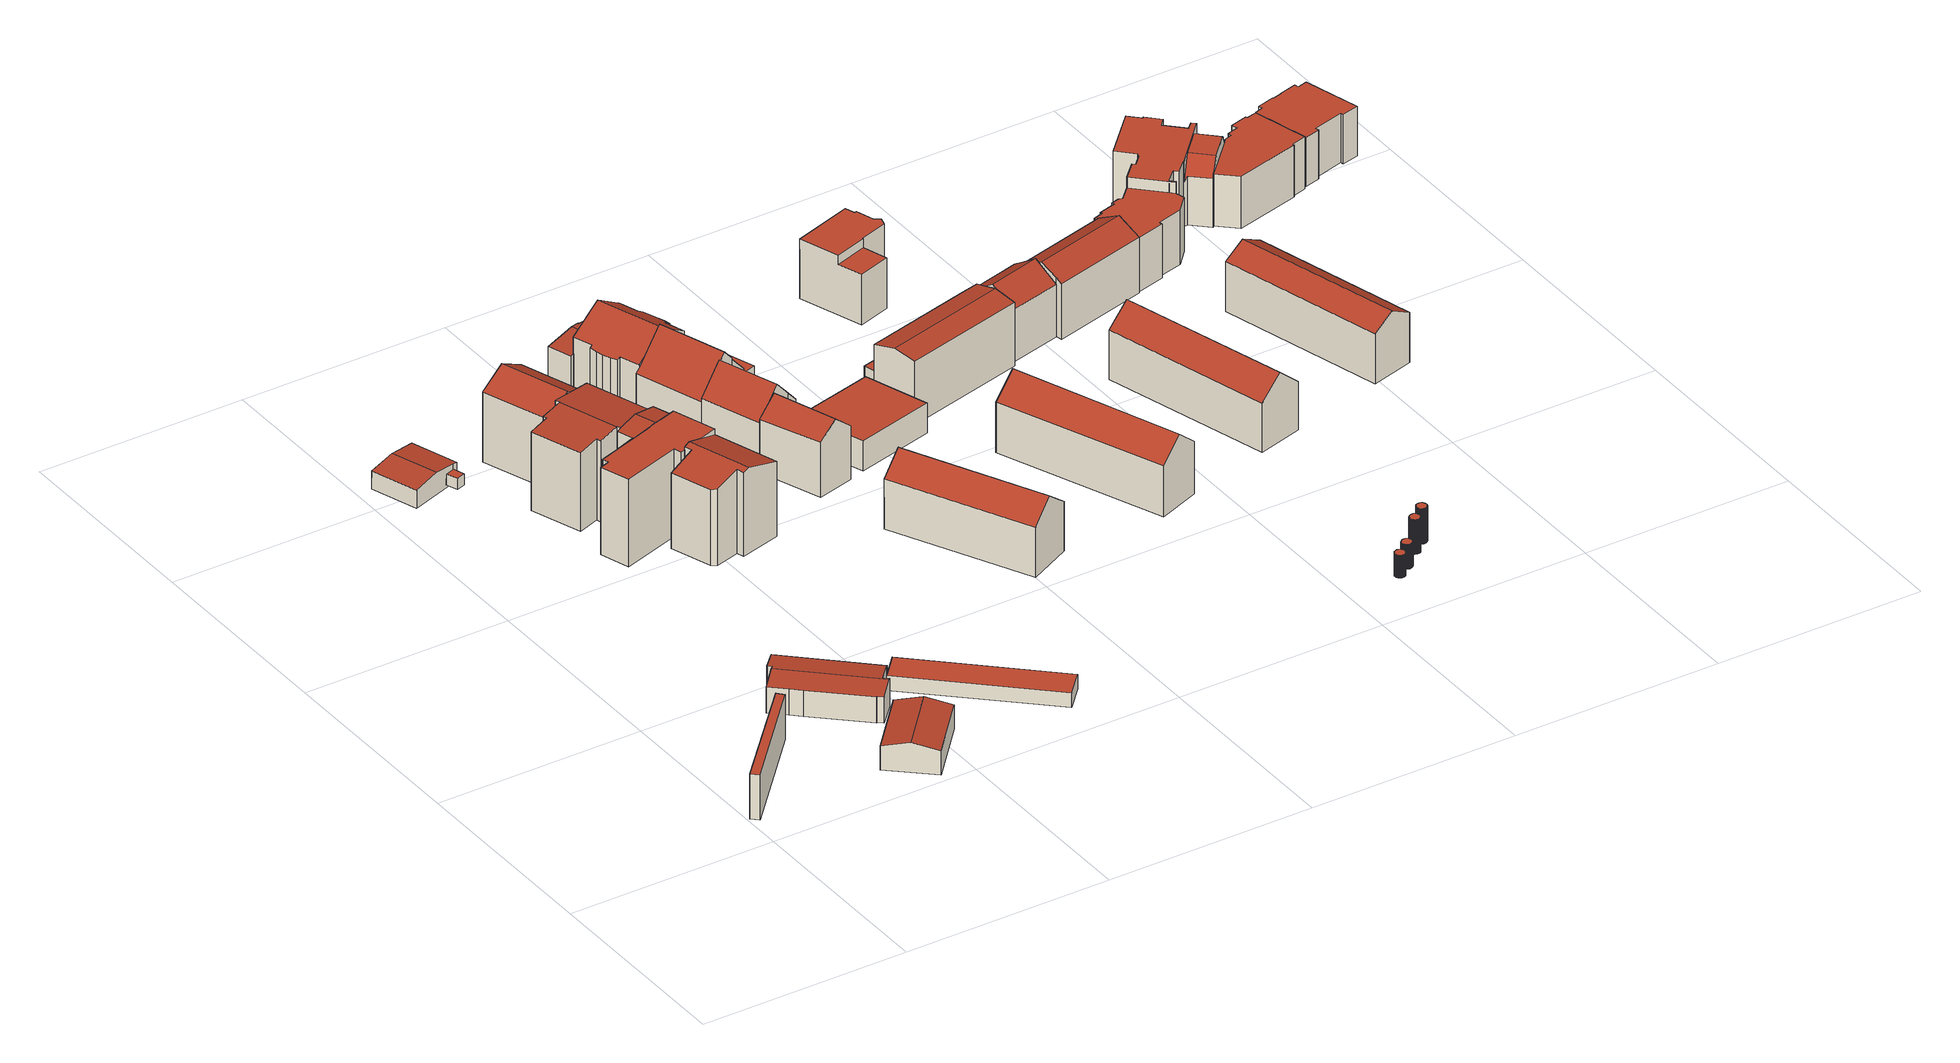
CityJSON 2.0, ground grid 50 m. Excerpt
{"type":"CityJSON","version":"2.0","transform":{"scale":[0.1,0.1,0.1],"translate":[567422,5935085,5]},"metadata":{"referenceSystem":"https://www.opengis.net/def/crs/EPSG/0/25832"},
"CityObjects":{
"building1":{"type":"Building","attributes":{"Gemeindeschluessel":"02000000","Geometrietyp2DReferenz":"3000","function":"51009_1610","roofType":"1000","measuredHeight":11.08},"geometry":[{"type":"MultiSurface","lod":"2","boundaries":[[[0,1,2,3]],[[3,2,4,5]],[[1,0,6,7]],[[7,6,5,4]],[[5,6,0,3]],[[7,4,2,1]]],"semantics":{"surfaces":[{"type":"WallSurface"},{"type":"GroundSurface"},{"type":"RoofSurface"}],"values":[0,0,0,0,1,2]}}]},
"building2":{"type":"Building","attributes":{"Gemeindeschluessel":"02000000","Geometrietyp2DReferenz":"3000","function":"31001_3050","roofType":"3100","measuredHeight":7.4,"storeysAboveGround":2},"geometry":[{"type":"MultiSurface","lod":"2","boundaries":[[[8,9,10,11]],[[12,13,9,8]],[[14,11,10,15]],[[16,13,12,17]],[[17,12,8,11,14]],[[15,10,9,13,16]],[[15,16,17,14]]],"semantics":{"surfaces":[{"type":"RoofSurface"},{"type":"WallSurface"},{"type":"GroundSurface"}],"values":[0,0,1,1,1,1,2]}}]},
"building3":{"type":"Building","attributes":{"Gemeindeschluessel":"02000000","Geometrietyp2DReferenz":"3000","function":"31001_3050","roofType":"3100","measuredHeight":6.96,"storeysAboveGround":2},"geometry":[{"type":"MultiSurface","lod":"2","boundaries":[[[18,19,20,21,22,23,24,25]],[[26,24,23,27,28,29,30,31,32]],[[33,22,21,34]],[[34,21,20,35]],[[35,20,19,36]],[[36,19,18,37]],[[37,18,25,38]],[[39,32,31,40]],[[40,31,30,41]],[[41,30,29,42]],[[42,29,28,43]],[[43,28,27,44]],[[45,26,32,39]],[[44,27,23,22,33]],[[38,25,24,26,45]],[[38,45,39,40,41,42,43,44,33,34,35,36,37]]],"semantics":{"surfaces":[{"type":"RoofSurface"},{"type":"WallSurface"},{"type":"GroundSurface"}],"values":[0,0,1,1,1,1,1,1,1,1,1,1,1,1,1,2]}}]},
"building4":{"type":"Building","attributes":{"Gemeindeschluessel":"02000000","Geometrietyp2DReferenz":"3000","function":"31001_2100","roofType":"3100","measuredHeight":5.28,"storeysAboveGround":2},"geometry":[{"type":"MultiSurface","lod":"2","boundaries":[[[46,47,48,49]],[[50,51,52,48,47]],[[53,46,49,54]],[[55,52,51,56]],[[56,51,50,57]],[[57,50,47,46,53]],[[54,49,48,52,55]],[[54,55,56,57,53]]],"semantics":{"surfaces":[{"type":"RoofSurface"},{"type":"WallSurface"},{"type":"GroundSurface"}],"values":[0,0,1,1,1,1,1,2]}}]},
"building5":{"type":"Building","attributes":{"Gemeindeschluessel":"02000000","Geometrietyp2DReferenz":"3000","function":"31001_1310","roofType":"1000","measuredHeight":2.69,"storeysAboveGround":1},"geometry":[{"type":"MultiSurface","lod":"2","boundaries":[[[58,59,60,61]],[[62,63,64,65]],[[65,64,59,58]],[[64,63,60,59]],[[63,62,61,60]],[[62,65,58,61]]],"semantics":{"surfaces":[{"type":"GroundSurface"},{"type":"RoofSurface"},{"type":"WallSurface"}],"values":[0,1,2,2,2,2]}}]},
"building6":{"type":"Building","attributes":{"Gemeindeschluessel":"02000000","Geometrietyp2DReferenz":"3000","function":"31001_2460","roofType":"1000","measuredHeight":3.55,"storeysAboveGround":1},"geometry":[{"type":"MultiSurface","lod":"2","boundaries":[[[66,67,68,69,70]],[[71,72,73,74,75]],[[72,69,68,73]],[[73,68,67,74]],[[74,67,66,75]],[[71,70,69,72]],[[71,75,66,70]]],"semantics":{"surfaces":[{"type":"RoofSurface"},{"type":"GroundSurface"},{"type":"WallSurface"}],"values":[0,1,2,2,2,2,2]}}]},
"building7":{"type":"Building","attributes":{"Gemeindeschluessel":"02000000","Geometrietyp2DReferenz":"3000","function":"31001_1010","roofType":"1000","measuredHeight":21.61,"storeysAboveGround":5},"geometry":[{"type":"MultiSurface","lod":"2","boundaries":[[[76,77,78,79]],[[80,81,82,83]],[[79,84,85,76]],[[86,87,81,80]],[[88,89,84,79,90]],[[76,85,91]],[[92,93,94]],[[95,96,97,98]],[[98,97,99,100]],[[100,99,101,102]],[[90,79,78,103]],[[86,80,83,88,90,103,104,105,106,107,95,98,100,102]],[[101,99,97,96,93,92,91,85,84,89,82,81,87]],[[77,76,91,108,109,110,111]],[[77,111,105,104]],[[94,93,96,95,107,112]],[[91,92,108]],[[104,103,78,77]],[[107,106,110,109,112]],[[111,110,106,105]],[[101,87,86,102]],[[82,89,88,83]],[[94,112,109,108,92]]],"semantics":{"surfaces":[{"type":"RoofSurface"},{"type":"WallSurface"},{"type":"GroundSurface"}],"values":[0,1,1,1,1,1,1,1,1,1,1,2,0,0,1,1,1,1,1,1,1,1,0]}}]},
"building8":{"type":"Building","attributes":{"Gemeindeschluessel":"02000000","Geometrietyp2DReferenz":"3000","function":"31001_1010","roofType":"1000","measuredHeight":20.59,"storeysAboveGround":5},"geometry":[{"type":"MultiSurface","lod":"2","boundaries":[[[113,114,115,116,117,118,119,120]],[[121,117,116,122,123,124,125,126]],[[127,120,119,128]],[[128,119,118,129]],[[130,115,114,131]],[[131,114,113,132]],[[132,113,120,127]],[[133,126,125,134]],[[134,125,124,135]],[[135,124,123,136]],[[136,123,122,137]],[[138,121,126,133]],[[137,122,116,115,130]],[[129,118,117,121,138]],[[129,138,133,134,135,136,137,130,131,132,127,128]]],"semantics":{"surfaces":[{"type":"RoofSurface"},{"type":"WallSurface"},{"type":"GroundSurface"}],"values":[0,0,1,1,1,1,1,1,1,1,1,1,1,1,2]}}]},
"building9":{"type":"Building","attributes":{"Gemeindeschluessel":"02000000","Geometrietyp2DReferenz":"3000","function":"31001_1010","roofType":"3100","measuredHeight":20.77,"storeysAboveGround":4},"geometry":[{"type":"MultiSurface","lod":"2","boundaries":[[[139,140,141,142]],[[139,143,144,140]],[[145,142,141,146]],[[147,144,143,148]],[[148,143,139,142,145]],[[146,141,140,144,147]],[[146,147,148,145]]],"semantics":{"surfaces":[{"type":"RoofSurface"},{"type":"WallSurface"},{"type":"GroundSurface"}],"values":[0,0,1,1,1,1,2]}}]},
"building10":{"type":"Building","attributes":{"Gemeindeschluessel":"02000000","Geometrietyp2DReferenz":"3000","function":"31001_1010","roofType":"3100","measuredHeight":21.03,"storeysAboveGround":5},"geometry":[{"type":"MultiSurface","lod":"2","boundaries":[[[149,150,151,152]],[[152,151,153,154]],[[155,156,157,158]],[[158,157,159,160]],[[160,159,161,162]],[[162,161,150,149]],[[155,158,160,162,149,152,154,163,164]],[[156,155,164,165,166]],[[165,164,163,167]],[[163,154,153,168,167]],[[166,165,167,168]],[[166,168,153,151,150,161,159,157,156]]],"semantics":{"surfaces":[{"type":"WallSurface"},{"type":"GroundSurface"},{"type":"RoofSurface"}],"values":[0,0,0,0,0,0,1,0,0,0,2,2]}}]},
"building11":{"type":"Building","attributes":{"Gemeindeschluessel":"02000000","Geometrietyp2DReferenz":"3000","function":"31001_1010","roofType":"3100","measuredHeight":17.11,"storeysAboveGround":2},"geometry":[{"type":"MultiSurface","lod":"2","boundaries":[[[169,170,171,172]],[[173,174,175,176]],[[176,175,177,171,170]],[[174,173,169,172,178]],[[178,172,171,177]],[[173,176,170,169]],[[178,177,175,174]]],"semantics":{"surfaces":[{"type":"GroundSurface"},{"type":"RoofSurface"},{"type":"WallSurface"}],"values":[0,1,2,2,2,2,1]}}]},
"building12":{"type":"Building","attributes":{"Gemeindeschluessel":"02000000","Geometrietyp2DReferenz":"3000","function":"31001_1010","roofType":"3100","measuredHeight":19.36,"storeysAboveGround":4},"geometry":[{"type":"MultiSurface","lod":"2","boundaries":[[[179,180,181,182]],[[183,179,182,184]],[[185,186,187,188]],[[189,183,184,185,188,190]],[[191,189,190,192]],[[192,190,188,187]],[[183,189,191,180,179]],[[185,184,182,181,186]],[[192,187,186,181,180,191]]],"semantics":{"surfaces":[{"type":"RoofSurface"},{"type":"WallSurface"},{"type":"GroundSurface"}],"values":[0,1,1,2,1,1,1,1,0]}}]},
"building13":{"type":"Building","attributes":{"Gemeindeschluessel":"02000000","Geometrietyp2DReferenz":"3000","function":"31001_1010","roofType":"3100","measuredHeight":12.02,"storeysAboveGround":3},"geometry":[{"type":"MultiSurface","lod":"2","boundaries":[[[193,194,195,196,197,198]],[[199,200,201,202]],[[203,196,195,204]],[[204,195,194,205]],[[205,194,193,206]],[[199,202,207,203,204,205,206]],[[199,206,193,198,200]],[[208,207,202,201]],[[203,207,208,197,196]],[[208,201,200,198,197]]],"semantics":{"surfaces":[{"type":"RoofSurface"},{"type":"WallSurface"},{"type":"GroundSurface"}],"values":[0,1,1,1,1,2,1,1,1,0]}}]},
"building14":{"type":"Building","attributes":{"Gemeindeschluessel":"02000000","Geometrietyp2DReferenz":"3000","function":"31001_1010","roofType":"3100","measuredHeight":20.81,"storeysAboveGround":4},"geometry":[{"type":"MultiSurface","lod":"2","boundaries":[[[209,210,211,212,213]],[[210,214,215,216,217,218,219,220,221,211]],[[222,213,212,223]],[[224,209,213,222]],[[225,221,220,226]],[[226,220,219,227]],[[227,219,218,228]],[[228,218,217,229]],[[229,217,216,230]],[[230,216,215,231]],[[231,215,214,232]],[[232,214,210,209,224]],[[223,212,211,221,225]],[[223,225,226,227,228,229,230,231,232,224,222]]],"semantics":{"surfaces":[{"type":"RoofSurface"},{"type":"WallSurface"},{"type":"GroundSurface"}],"values":[0,0,1,1,1,1,1,1,1,1,1,1,1,2]}}]},
"building15":{"type":"Building","attributes":{"Gemeindeschluessel":"02000000","Geometrietyp2DReferenz":"3000","function":"31001_1010","roofType":"3100","measuredHeight":20.42,"storeysAboveGround":4},"geometry":[{"type":"MultiSurface","lod":"2","boundaries":[[[233,234,235,236,237,238,239,240,241,242,243]],[[244,245,246,247,248,249,250,251,252,253,254,255,242,241]],[[256,240,239,257]],[[257,239,238,258]],[[258,238,237,259]],[[259,237,236,260]],[[260,236,235,261]],[[261,235,234,262]],[[262,234,233,263]],[[263,233,243,199]],[[206,255,254,264]],[[264,254,253,265]],[[265,253,252,266]],[[266,252,251,267]],[[267,251,250,268]],[[268,250,249,269]],[[269,249,248,270]],[[270,248,247,271]],[[271,247,246,272]],[[272,246,245,273]],[[273,245,244,274]],[[199,243,242,255,206]],[[274,244,241,240,256]],[[274,256,257,258,259,260,261,262,263,199,206,264,265,266,267,268,269,270,271,272,273]]],"semantics":{"surfaces":[{"type":"RoofSurface"},{"type":"WallSurface"},{"type":"GroundSurface"}],"values":[0,0,1,1,1,1,1,1,1,1,1,1,1,1,1,1,1,1,1,1,1,1,1,2]}}]},
"building16":{"type":"Building","attributes":{"Gemeindeschluessel":"02000000","Geometrietyp2DReferenz":"3000","function":"31001_1010","roofType":"3100","measuredHeight":16.79,"storeysAboveGround":4},"geometry":[{"type":"MultiSurface","lod":"2","boundaries":[[[275,276,277,278]],[[276,279,280,277]],[[281,275,278,282]],[[283,280,279,284]],[[284,279,276,275,281]],[[282,278,277,280,283]],[[282,283,284,281]]],"semantics":{"surfaces":[{"type":"RoofSurface"},{"type":"WallSurface"},{"type":"GroundSurface"}],"values":[0,0,1,1,1,1,2]}}]},
"building17":{"type":"Building","attributes":{"Gemeindeschluessel":"02000000","Geometrietyp2DReferenz":"3000","function":"31001_1010","roofType":"1000","measuredHeight":9,"storeysAboveGround":1},"geometry":[{"type":"MultiSurface","lod":"2","boundaries":[[[285,286,287,288]],[[289,290,291,292]],[[292,291,286,285]],[[291,290,287,286]],[[290,289,288,287]],[[289,292,285,288]]],"semantics":{"surfaces":[{"type":"GroundSurface"},{"type":"RoofSurface"},{"type":"WallSurface"}],"values":[0,1,2,2,2,2]}}]},
"building18":{"type":"Building","attributes":{"Gemeindeschluessel":"02000000","Geometrietyp2DReferenz":"3000","function":"31001_1010","roofType":"1000","measuredHeight":7.25,"storeysAboveGround":2},"geometry":[{"type":"MultiSurface","lod":"2","boundaries":[[[293,294,295,296]],[[297,298,299,300]],[[300,299,301,302]],[[302,301,294,293]],[[303,304,296,295]],[[304,303,298,297]],[[304,297,300,302,293,296]],[[298,303,295,294,301,299]]],"semantics":{"surfaces":[{"type":"WallSurface"},{"type":"GroundSurface"},{"type":"RoofSurface"}],"values":[0,0,0,0,0,0,1,2]}}]},
"building19":{"type":"Building","attributes":{"Gemeindeschluessel":"02000000","Geometrietyp2DReferenz":"3000","function":"31001_1010","roofType":"3100","measuredHeight":17.37,"storeysAboveGround":4},"geometry":[{"type":"MultiSurface","lod":"2","boundaries":[[[305,306,307,308,309,310,311,312,313,314,315,316,317,318,319,320]],[[321,319,318,322]],[[322,318,317,323]],[[323,317,316,324]],[[324,316,315,325]],[[325,315,314,326]],[[326,314,313,327]],[[327,313,312,328]],[[328,312,311,329]],[[329,311,310,330]],[[330,310,309,331]],[[331,309,308,332]],[[332,308,307,333]],[[333,307,306,334]],[[335,336,321,322,323,324,325,326,327,328,329,330,331,332,333,334]],[[320,319,321,336,337]],[[338,335,334,306,305]],[[337,336,335,338]],[[337,338,305,320]]],"semantics":{"surfaces":[{"type":"RoofSurface"},{"type":"WallSurface"},{"type":"GroundSurface"}],"values":[0,1,1,1,1,1,1,1,1,1,1,1,1,1,2,1,1,1,0]}}]},
"building20":{"type":"Building","attributes":{"Gemeindeschluessel":"02000000","Geometrietyp2DReferenz":"3000","function":"31001_1120","roofType":"3100","measuredHeight":16.68,"storeysAboveGround":4},"geometry":[{"type":"MultiSurface","lod":"2","boundaries":[[[339,340,341,342,343]],[[344,343,342,345,346]],[[347,339,343,344]],[[340,339,347,348,349]],[[345,342,341,350]],[[350,341,340,349]],[[348,347,344,346]],[[348,346,345,350,349]]],"semantics":{"surfaces":[{"type":"GroundSurface"},{"type":"WallSurface"},{"type":"RoofSurface"}],"values":[0,1,1,1,1,1,2,2]}}]},
"building21":{"type":"Building","attributes":{"Gemeindeschluessel":"02000000","Geometrietyp2DReferenz":"3000","function":"31001_2050","roofType":"1000","measuredHeight":5.09,"storeysAboveGround":1},"geometry":[{"type":"MultiSurface","lod":"2","boundaries":[[[351,352,353,354]],[[355,356,357,358]],[[355,354,353,356]],[[356,353,352,357]],[[357,352,351,358]],[[358,351,354,355]]],"semantics":{"surfaces":[{"type":"RoofSurface"},{"type":"GroundSurface"},{"type":"WallSurface"}],"values":[0,1,2,2,2,2]}}]},
"building22":{"type":"Building","attributes":{"Gemeindeschluessel":"02000000","Geometrietyp2DReferenz":"3000","function":"51002_1290","roofType":"1000","measuredHeight":5.5},"geometry":[{"type":"MultiSurface","lod":"2","boundaries":[[[359,360,361,362,363,364,365,366,367,368,369,370,371,372,373,374,375,376,377,378,379,380,381,382,383,384,385,386,387,388,389,390,391,392,393,394,395,396,397,398,399,400,401,402,403,404,405,406,407,408,409,410,411,412,413,414,415,416,417,418,419,420,421,422,423,424,425,426]],[[427,428,429,430,431,432,433,434,435,436,437,438,439,440,441,442,443,444,445,446,447,448,449,450,451,452,453,454,455,456,457,458,459,460,461,462,463,464,465,466,467,468,469,470,471,472,473,474,475,476,477,478,479,480,481,482,483,484,485,486,487,488,489,490,491,492,493,494]],[[494,493,360,359]],[[493,492,361,360]],[[492,491,362,361]],[[491,490,363,362]],[[490,489,364,363]],[[489,488,365,364]],[[488,487,366,365]],[[487,486,367,366]],[[486,485,368,367]],[[485,484,369,368]],[[484,483,370,369]],[[483,482,371,370]],[[482,481,372,371]],[[481,480,373,372]],[[480,479,374,373]],[[479,478,375,374]],[[478,477,376,375]],[[477,476,377,376]],[[476,475,378,377]],[[475,474,379,378]],[[474,473,380,379]],[[473,472,381,380]],[[472,471,382,381]],[[471,470,383,382]],[[470,469,384,383]],[[469,468,385,384]],[[468,467,386,385]],[[467,466,387,386]],[[466,465,388,387]],[[465,464,389,388]],[[464,463,390,389]],[[463,462,391,390]],[[462,461,392,391]],[[461,460,393,392]],[[460,459,394,393]],[[459,458,395,394]],[[458,457,396,395]],[[457,456,397,396]],[[456,455,398,397]],[[455,454,399,398]],[[454,453,400,399]],[[453,452,401,400]],[[452,451,402,401]],[[451,450,403,402]],[[450,449,404,403]],[[449,448,405,404]],[[448,447,406,405]],[[447,446,407,406]],[[446,445,408,407]],[[445,444,409,408]],[[444,443,410,409]],[[443,442,411,410]],[[442,441,412,411]],[[441,440,413,412]],[[440,439,414,413]],[[439,438,415,414]],[[438,437,416,415]],[[437,436,417,416]],[[436,435,418,417]],[[435,434,419,418]],[[434,433,420,419]],[[433,432,421,420]],[[432,431,422,421]],[[431,430,423,422]],[[430,429,424,423]],[[429,428,425,424]],[[428,427,426,425]],[[427,494,359,426]]],"semantics":{"surfaces":[{"type":"GroundSurface"},{"type":"RoofSurface"},{"type":"WallSurface"}],"values":[0,1,2,2,2,2,2,2,2,2,2,2,2,2,2,2,2,2,2,2,2,2,2,2,2,2,2,2,2,2,2,2,2,2,2,2,2,2,2,2,2,2,2,2,2,2,2,2,2,2,2,2,2,2,2,2,2,2,2,2,2,2,2,2,2,2,2,2,2,2]}}]},
"building23":{"type":"Building","attributes":{"Gemeindeschluessel":"02000000","Geometrietyp2DReferenz":"3000","function":"51002_1290","roofType":"1000","measuredHeight":6},"geometry":[{"type":"MultiSurface","lod":"2","boundaries":[[[495,496,497,498,499,500,501,502,503,504,505,506,507,508,509,510,511,512,513,514,515,516,517,518,519,520,521,522,523,524,525,526,527,528,529,530,531,532,533,534,535,536,537,538,539,540,541,542,543,544,545,546,547,548,549,550,551,552,553,554,555,556,557,558,559,560,561,562]],[[563,564,565,566,567,568,569,570,571,572,573,574,575,576,577,578,579,580,581,582,583,584,585,586,587,588,589,590,591,592,593,594,595,596,597,598,599,600,601,602,603,604,605,606,607,608,609,610,611,612,613,614,615,616,617,618,619,620,621,622,623,624,625,626,627,628,629,630]],[[630,629,496,495]],[[629,628,497,496]],[[628,627,498,497]],[[627,626,499,498]],[[626,625,500,499]],[[625,624,501,500]],[[624,623,502,501]],[[623,622,503,502]],[[622,621,504,503]],[[621,620,505,504]],[[620,619,506,505]],[[619,618,507,506]],[[618,617,508,507]],[[617,616,509,508]],[[616,615,510,509]],[[615,614,511,510]],[[614,613,512,511]],[[613,612,513,512]],[[612,611,514,513]],[[611,610,515,514]],[[610,609,516,515]],[[609,608,517,516]],[[608,607,518,517]],[[607,606,519,518]],[[606,605,520,519]],[[605,604,521,520]],[[604,603,522,521]],[[603,602,523,522]],[[602,601,524,523]],[[601,600,525,524]],[[600,599,526,525]],[[599,598,527,526]],[[598,597,528,527]],[[597,596,529,528]],[[596,595,530,529]],[[595,594,531,530]],[[594,593,532,531]],[[593,592,533,532]],[[592,591,534,533]],[[591,590,535,534]],[[590,589,536,535]],[[589,588,537,536]],[[588,587,538,537]],[[587,586,539,538]],[[586,585,540,539]],[[585,584,541,540]],[[584,583,542,541]],[[583,582,543,542]],[[582,581,544,543]],[[581,580,545,544]],[[580,579,546,545]],[[579,578,547,546]],[[578,577,548,547]],[[577,576,549,548]],[[576,575,550,549]],[[575,574,551,550]],[[574,573,552,551]],[[573,572,553,552]],[[572,571,554,553]],[[571,570,555,554]],[[570,569,556,555]],[[569,568,557,556]],[[568,567,558,557]],[[567,566,559,558]],[[566,565,560,559]],[[565,564,561,560]],[[564,563,562,561]],[[563,630,495,562]]],"semantics":{"surfaces":[{"type":"GroundSurface"},{"type":"RoofSurface"},{"type":"WallSurface"}],"values":[0,1,2,2,2,2,2,2,2,2,2,2,2,2,2,2,2,2,2,2,2,2,2,2,2,2,2,2,2,2,2,2,2,2,2,2,2,2,2,2,2,2,2,2,2,2,2,2,2,2,2,2,2,2,2,2,2,2,2,2,2,2,2,2,2,2,2,2,2,2]}}]},
"building24":{"type":"Building","attributes":{"Gemeindeschluessel":"02000000","Geometrietyp2DReferenz":"3000","function":"31001_1010","roofType":"1000","measuredHeight":14.64,"storeysAboveGround":5},"geometry":[{"type":"MultiSurface","lod":"2","boundaries":[[[631,632,633,634]],[[633,635,636,634]],[[637,632,631,638]],[[639,640,641,642]],[[642,641,643,644]],[[644,643,645,646]],[[646,645,647,648]],[[648,647,649,650]],[[651,637,638,652,639,642,644,646,648,650]],[[652,638,631,634,636,653]],[[637,651,654,635,633,632]],[[654,651,650,649]],[[640,639,652,653]],[[640,653,636,635,654,649,647,645,643,641]]],"semantics":{"surfaces":[{"type":"RoofSurface"},{"type":"WallSurface"},{"type":"GroundSurface"}],"values":[0,1,1,1,1,1,1,1,2,1,1,1,1,0]}}]},
"building25":{"type":"Building","attributes":{"Gemeindeschluessel":"02000000","Geometrietyp2DReferenz":"3000","function":"51002_1290","roofType":"1000","measuredHeight":8.4},"geometry":[{"type":"MultiSurface","lod":"2","boundaries":[[[655,656,657,658,659,660,661,662,663,664,665,666,667,668,669,670,671,672,673,674,675,676,677,678,679,680,681,682,683,684,685,686,687,688,689,690,691,692,693,694,695,696,697,698,699,700,701,702,703,704,705,706,707,708,709,710,711,712,713,714,715,716,717,718,719,720,721,722,723,724,725,726]],[[727,728,729,730,731,732,733,734,735,736,737,738,739,740,741,742,743,744,745,746,747,748,749,750,751,752,753,754,755,756,757,758,759,760,761,762,763,764,765,766,767,768,769,770,771,772,773,774,775,776,777,778,779,780,781,782,783,784,785,786,787,788,789,790,791,792,793,794,795,796,797,798]],[[798,797,656,655]],[[797,796,657,656]],[[796,795,658,657]],[[795,794,659,658]],[[794,793,660,659]],[[793,792,661,660]],[[792,791,662,661]],[[791,790,663,662]],[[790,789,664,663]],[[789,788,665,664]],[[788,787,666,665]],[[787,786,667,666]],[[786,785,668,667]],[[785,784,669,668]],[[784,783,670,669]],[[783,782,671,670]],[[782,781,672,671]],[[781,780,673,672]],[[780,779,674,673]],[[779,778,675,674]],[[778,777,676,675]],[[777,776,677,676]],[[776,775,678,677]],[[775,774,679,678]],[[774,773,680,679]],[[773,772,681,680]],[[772,771,682,681]],[[771,770,683,682]],[[770,769,684,683]],[[769,768,685,684]],[[768,767,686,685]],[[767,766,687,686]],[[766,765,688,687]],[[765,764,689,688]],[[764,763,690,689]],[[763,762,691,690]],[[762,761,692,691]],[[761,760,693,692]],[[760,759,694,693]],[[759,758,695,694]],[[758,757,696,695]],[[757,756,697,696]],[[756,755,698,697]],[[755,754,699,698]],[[754,753,700,699]],[[753,752,701,700]],[[752,751,702,701]],[[751,750,703,702]],[[750,749,704,703]],[[749,748,705,704]],[[748,747,706,705]],[[747,746,707,706]],[[746,745,708,707]],[[745,744,709,708]],[[744,743,710,709]],[[743,742,711,710]],[[742,741,712,711]],[[741,740,713,712]],[[740,739,714,713]],[[739,738,715,714]],[[738,737,716,715]],[[737,736,717,716]],[[736,735,718,717]],[[735,734,719,718]],[[734,733,720,719]],[[733,732,721,720]],[[732,731,722,721]],[[731,730,723,722]],[[730,729,724,723]],[[729,728,725,724]],[[728,727,726,725]],[[727,798,655,726]]],"semantics":{"surfaces":[{"type":"GroundSurface"},{"type":"RoofSurface"},{"type":"WallSurface"}],"values":[0,1,2,2,2,2,2,2,2,2,2,2,2,2,2,2,2,2,2,2,2,2,2,2,2,2,2,2,2,2,2,2,2,2,2,2,2,2,2,2,2,2,2,2,2,2,2,2,2,2,2,2,2,2,2,2,2,2,2,2,2,2,2,2,2,2,2,2,2,2,2,2,2,2]}}]},
"building26":{"type":"Building","attributes":{"Gemeindeschluessel":"02000000","Geometrietyp2DReferenz":"3000","function":"51002_1290","roofType":"1000","measuredHeight":8.63},"geometry":[{"type":"MultiSurface","lod":"2","boundaries":[[[799,800,801,802,803,804,805,806,807,808,809,810,811,812,813,814,815,816,817,818,819,820,821,822,823,824,825,826,827,828,829,830,831,832,833,834,835,836,837,838,839,840,841,842,843,844,845,846,847,848,849,850,851,852,853,854,855,856,857,858,859,860,861,862,863,864,865,866,867,868,869,870]],[[871,872,873,874,875,876,877,878,879,880,881,882,883,884,885,886,887,888,889,890,891,892,893,894,895,896,897,898,899,900,901,902,903,904,905,906,907,908,909,910,911,912,913,914,915,916,917,918,919,920,921,922,923,924,925,926,927,928,929,930,931,932,933,934,935,936,937,938,939,940,941,942]],[[942,941,800,799]],[[941,940,801,800]],[[940,939,802,801]],[[939,938,803,802]],[[938,937,804,803]],[[937,936,805,804]],[[936,935,806,805]],[[935,934,807,806]],[[934,933,808,807]],[[933,932,809,808]],[[932,931,810,809]],[[931,930,811,810]],[[930,929,812,811]],[[929,928,813,812]],[[928,927,814,813]],[[927,926,815,814]],[[926,925,816,815]],[[925,924,817,816]],[[924,923,818,817]],[[923,922,819,818]],[[922,921,820,819]],[[921,920,821,820]],[[920,919,822,821]],[[919,918,823,822]],[[918,917,824,823]],[[917,916,825,824]],[[916,915,826,825]],[[915,914,827,826]],[[914,913,828,827]],[[913,912,829,828]],[[912,911,830,829]],[[911,910,831,830]],[[910,909,832,831]],[[909,908,833,832]],[[908,907,834,833]],[[907,906,835,834]],[[906,905,836,835]],[[905,904,837,836]],[[904,903,838,837]],[[903,902,839,838]],[[902,901,840,839]],[[901,900,841,840]],[[900,899,842,841]],[[899,898,843,842]],[[898,897,844,843]],[[897,896,845,844]],[[896,895,846,845]],[[895,894,847,846]],[[894,893,848,847]],[[893,892,849,848]],[[892,891,850,849]],[[891,890,851,850]],[[890,889,852,851]],[[889,888,853,852]],[[888,887,854,853]],[[887,886,855,854]],[[886,885,856,855]],[[885,884,857,856]],[[884,883,858,857]],[[883,882,859,858]],[[882,881,860,859]],[[881,880,861,860]],[[880,879,862,861]],[[879,878,863,862]],[[878,877,864,863]],[[877,876,865,864]],[[876,875,866,865]],[[875,874,867,866]],[[874,873,868,867]],[[873,872,869,868]],[[872,871,870,869]],[[871,942,799,870]]],"semantics":{"surfaces":[{"type":"GroundSurface"},{"type":"RoofSurface"},{"type":"WallSurface"}],"values":[0,1,2,2,2,2,2,2,2,2,2,2,2,2,2,2,2,2,2,2,2,2,2,2,2,2,2,2,2,2,2,2,2,2,2,2,2,2,2,2,2,2,2,2,2,2,2,2,2,2,2,2,2,2,2,2,2,2,2,2,2,2,2,2,2,2,2,2,2,2,2,2,2,2]}}]},
"building27":{"type":"Building","attributes":{"Gemeindeschluessel":"02000000","Geometrietyp2DReferenz":"3000","function":"31001_1010","roofType":"3100","measuredHeight":16.73,"storeysAboveGround":4},"geometry":[{"type":"MultiSurface","lod":"2","boundaries":[[[943,944,945,946,947,948]],[[949,950,944,943]],[[951,948,947,952]],[[952,947,946,953]],[[953,946,945,954]],[[955,950,949,956]],[[956,949,943,948,951]],[[954,945,944,950,955]],[[954,955,956,951,952,953]]],"semantics":{"surfaces":[{"type":"RoofSurface"},{"type":"WallSurface"},{"type":"GroundSurface"}],"values":[0,0,1,1,1,1,1,1,2]}}]},
"building28":{"type":"Building","attributes":{"Gemeindeschluessel":"02000000","Geometrietyp2DReferenz":"3000","function":"31001_1010","roofType":"3100","measuredHeight":16.96,"storeysAboveGround":4},"geometry":[{"type":"MultiSurface","lod":"2","boundaries":[[[957,958,959,960]],[[958,961,962,959]],[[963,957,960,964]],[[965,962,961,966]],[[966,961,958,957,963]],[[964,960,959,962,965]],[[964,965,966,963]]],"semantics":{"surfaces":[{"type":"RoofSurface"},{"type":"WallSurface"},{"type":"GroundSurface"}],"values":[0,0,1,1,1,1,2]}}]},
"building29":{"type":"Building","attributes":{"Gemeindeschluessel":"02000000","Geometrietyp2DReferenz":"3000","function":"31001_1010","roofType":"3100","measuredHeight":16.57,"storeysAboveGround":6},"geometry":[{"type":"MultiSurface","lod":"2","boundaries":[[[967,968,969,970,971]],[[969,968,972,973,974]],[[975,971,970,976]],[[977,967,971,975]],[[978,974,973,979]],[[979,973,972,980]],[[976,970,969,974,978]],[[980,972,968,967,977]],[[980,977,975,976,978,979]]],"semantics":{"surfaces":[{"type":"RoofSurface"},{"type":"WallSurface"},{"type":"GroundSurface"}],"values":[0,0,1,1,1,1,1,1,2]}}]},
"building30":{"type":"Building","attributes":{"Gemeindeschluessel":"02000000","Geometrietyp2DReferenz":"3000","function":"31001_1120","roofType":"1000","measuredHeight":13.29,"storeysAboveGround":4},"geometry":[{"type":"MultiSurface","lod":"2","boundaries":[[[981,982,983,984]],[[984,983,985,986]],[[986,985,987,988]],[[988,987,989,990]],[[990,989,991,992]],[[992,991,993,994]],[[995,996,997,998]],[[998,997,999,1000]],[[1000,999,1001,1002]],[[1002,1001,1003,1004]],[[1004,1003,1005,1006]],[[1005,1003,1001,999,997,996,1007,1008,993,991,989,987,985,983,982]],[[981,984,986,988,990,992,994,1009,1010,995,998,1000,1002,1004,1006]],[[981,1006,1005,982]],[[995,1010,1007,996]],[[1010,1009,1008,1007]],[[1009,994,993,1008]]],"semantics":{"surfaces":[{"type":"WallSurface"},{"type":"RoofSurface"},{"type":"GroundSurface"}],"values":[0,0,0,0,0,0,0,0,0,0,0,1,2,0,0,0,0]}}]},
"building31":{"type":"Building","attributes":{"Gemeindeschluessel":"02000000","Geometrietyp2DReferenz":"3000","function":"31001_1010","roofType":"3100","measuredHeight":15.31,"storeysAboveGround":4},"geometry":[{"type":"MultiSurface","lod":"2","boundaries":[[[1011,1012,1013,1014]],[[1012,1015,1016,1013]],[[1017,1011,1014,1018]],[[1019,1016,1015,1020]],[[1020,1015,1012,1011,1017]],[[1018,1014,1013,1016,1019]],[[1018,1019,1020,1017]]],"semantics":{"surfaces":[{"type":"RoofSurface"},{"type":"WallSurface"},{"type":"GroundSurface"}],"values":[0,0,1,1,1,1,2]}}]},
"building32":{"type":"Building","attributes":{"Gemeindeschluessel":"02000000","Geometrietyp2DReferenz":"3000","function":"31001_1010","roofType":"1000","measuredHeight":16.05,"storeysAboveGround":5},"geometry":[{"type":"MultiSurface","lod":"2","boundaries":[[[1021,1022,1023,1024,1025]],[[1023,1026,1027,1024]],[[1026,1028,1029,1030,1031,1027]],[[1032,1033,1034,1035]],[[1035,1034,1036,1037]],[[1037,1036,1038,1039]],[[1039,1038,1040,995]],[[1041,1042,1043,1044]],[[1044,1043,1045,1046]],[[1047,1048,1049,1050]],[[1051,1052,1053,1054]],[[1054,1053,1055,1056]],[[1056,1055,1057,1058]],[[1059,1022,1021,1060]],[[1061,1030,1029,1062]],[[1062,1029,1028,1063]],[[1010,1064,1065,1066]],[[1059,1060,1067,1032,1035,1037,1039,995,1010,1066,1068,1047,1050,1069,1041,1044,1046,1051,1054,1056,1058,1061,1062,1063]],[[1040,1038,1036,1034,1033,1070,1071,1072,1057,1055,1053,1052,1045,1043,1042,1073,1049,1048,1074,1065,1064]],[[1072,1071,1025,1024,1027,1031]],[[1059,1063,1028,1026,1023,1022]],[[1067,1060,1021,1025,1071,1070]],[[1061,1058,1057,1072,1031,1030]],[[1049,1073,1069,1050]],[[1045,1052,1051,1046]],[[1073,1042,1041,1069]],[[1040,1064,1010,995]],[[1070,1033,1032,1067]],[[1074,1048,1047,1068]],[[1065,1074,1068,1066]]],"semantics":{"surfaces":[{"type":"RoofSurface"},{"type":"WallSurface"},{"type":"GroundSurface"}],"values":[0,0,0,1,1,1,1,1,1,1,1,1,1,1,1,1,1,2,0,1,1,1,1,1,1,1,1,1,1,1]}}]},
"building33":{"type":"Building","attributes":{"Gemeindeschluessel":"02000000","Geometrietyp2DReferenz":"3000","function":"31001_1010","roofType":"1000","measuredHeight":12.8,"storeysAboveGround":4},"geometry":[{"type":"MultiSurface","lod":"2","boundaries":[[[1075,1076,1077,1078,1079,1080,1081,1082,1083,1084,1085,1086,1087]],[[1088,1089,1090,1091,1092,1093,1094,1095,1096,1097,1098,1099,1100]],[[1088,1087,1086,1089]],[[1089,1086,1085,1090]],[[1090,1085,1084,1091]],[[1091,1084,1083,1092]],[[1092,1083,1082,1093]],[[1093,1082,1081,1094]],[[1094,1081,1080,1095]],[[1095,1080,1079,1096]],[[1096,1079,1078,1097]],[[1097,1078,1077,1098]],[[1098,1077,1076,1099]],[[1099,1076,1075,1100]],[[1100,1075,1087,1088]]],"semantics":{"surfaces":[{"type":"RoofSurface"},{"type":"GroundSurface"},{"type":"WallSurface"}],"values":[0,1,2,2,2,2,2,2,2,2,2,2,2,2,2]}}]},
"building34":{"type":"Building","attributes":{"Gemeindeschluessel":"02000000","Geometrietyp2DReferenz":"3000","function":"31001_1010","roofType":"1000","measuredHeight":12.14,"storeysAboveGround":4},"geometry":[{"type":"MultiSurface","lod":"2","boundaries":[[[1101,1102,1103,1104,1105,1106,1107,1108,1109,1110,1111,1112,1113,1114,1115,1116,1117]],[[1118,1119,1120,1121,1122,1123,1124,1125,1126,1127,1128,1129,1130,1131,1132,1133,1134]],[[1118,1117,1116,1119]],[[1119,1116,1115,1120]],[[1120,1115,1114,1121]],[[1121,1114,1113,1122]],[[1122,1113,1112,1123]],[[1123,1112,1111,1124]],[[1124,1111,1110,1125]],[[1125,1110,1109,1126]],[[1126,1109,1108,1127]],[[1127,1108,1107,1128]],[[1128,1107,1106,1129]],[[1129,1106,1105,1130]],[[1130,1105,1104,1131]],[[1131,1104,1103,1132]],[[1132,1103,1102,1133]],[[1133,1102,1101,1134]],[[1134,1101,1117,1118]]],"semantics":{"surfaces":[{"type":"RoofSurface"},{"type":"GroundSurface"},{"type":"WallSurface"}],"values":[0,1,2,2,2,2,2,2,2,2,2,2,2,2,2,2,2,2,2]}}]}
},
"vertices":[
[233,310,6],[233,310,117],[23,83,117],[23,83,6],[7,98,117],[7,98,6],[219,325,6],[219,325,117],
[371,49,92],[489,180,92],[442,222,77],[324,91,77],[418,6,77],[536,137,77],[324,91,18],[442,222,18],[536,137,18],[418,6,18],
[279,365,84],[301,345,84],[413,241,84],[415,243,84],[427,233,84],[466,275,90],[285,443,90],[244,398,84],[292,449,89],[470,279,89],[459,289,89],[491,324,84],[497,329,84],[319,495,84],[284,457,89],[427,233,20],[415,243,20],[413,241,20],[301,345,20],[279,365,20],[244,398,20],[284,457,20],[319,495,20],[497,329,20],[491,324,20],[459,289,20],[470,279,20],[292,449,20],
[55,1427,75],[119,1449,84],[82,1561,84],[18,1540,75],[171,1467,77],[183,1471,75],[145,1583,75],[55,1427,31],[18,1540,31],[145,1583,31],[183,1471,31],[171,1467,31],
[159,1431,38],[149,1459,38],[171,1467,38],[180,1438,38],[180,1438,65],[171,1467,65],[149,1459,65],[159,1431,65],
[824,112,64],[540,376,64],[497,329,64],[491,324,64],[775,60,64],[775,60,28],[491,324,28],[497,329,28],[540,376,28],[824,112,28],
[402,1127,239],[399,1138,239],[352,1122,239],[346,1109,239],[274,1068,35],[274,1068,249],[298,1076,249],[298,1076,35],[346,1109,249],[402,1127,249],[297,997,35],[297,997,249],[293,1091,35],[293,1091,249],[346,1109,35],[447,1142,249],[472,1151,249],[516,1165,249],[516,1165,239],[550,1061,35],[550,1061,249],[454,1028,249],[454,1028,35],[443,1024,249],[443,1024,35],[438,1043,249],[438,1043,35],[352,1122,35],[399,1138,35],[386,1176,35],[398,1181,35],[499,1215,35],[459,1146,251],[443,1196,251],[398,1181,242],[386,1176,239],[499,1215,239],
[288,1165,227],[339,1183,233],[342,1173,233],[393,1190,240],[345,1332,240],[294,1315,233],[297,1306,233],[246,1288,227],[346,1333,240],[394,1191,240],[398,1181,240],[499,1215,227],[443,1379,227],[342,1344,240],[246,1288,34],[297,1306,34],[294,1315,34],[342,1173,34],[339,1183,34],[288,1165,34],[342,1344,34],[443,1379,34],[499,1215,34],[398,1181,34],[394,1191,34],[346,1333,34],
[382,1358,240],[326,1520,240],[265,1499,204],[320,1337,204],[443,1379,204],[388,1542,204],[320,1337,32],[265,1499,32],[388,1542,32],[443,1379,32],
[394,987,51],[394,987,236],[460,1010,257],[460,1010,51],[454,1028,257],[454,1028,51],[503,879,51],[503,879,257],[498,897,257],[498,897,51],[440,881,239],[440,881,51],[427,888,237],[427,888,51],[550,1061,51],[601,906,51],[601,906,236],[519,883,262],[550,1061,236],[469,1034,262],
[756,977,54],[702,1124,54],[792,1154,54],[845,999,54],[756,977,188],[800,988,225],[747,1139,225],[702,1124,185],[792,1154,186],[845,999,186],
[702,1124,176],[757,1142,241],[708,1286,241],[652,1267,176],[702,1124,47],[652,1267,47],[748,1299,47],[748,1299,195],[764,1304,176],[764,1304,47],[792,1154,47],[813,1159,47],[792,1154,201],[813,1159,176],
[691,1642,142],[673,1696,142],[618,1678,149],[618,1680,149],[598,1674,151],[617,1617,151],[551,1595,31],[551,1595,143],[543,1592,142],[543,1592,31],[618,1680,31],[618,1678,31],[673,1696,31],[691,1642,31],[524,1649,31],[524,1649,142],
[652,1267,168],[725,1291,251],[671,1454,251],[606,1432,177],[598,1430,168],[748,1299,224],[745,1309,224],[794,1325,168],[791,1334,168],[750,1460,168],[747,1467,168],[699,1451,223],[695,1462,223],[598,1430,43],[606,1432,43],[652,1267,43],[695,1462,43],[699,1451,43],[747,1467,43],[750,1460,43],[791,1334,43],[794,1325,43],[745,1309,43],[748,1299,43],
[567,1549,185],[560,1546,181],[564,1528,180],[569,1512,179],[576,1493,180],[583,1477,181],[590,1479,185],[606,1432,185],[683,1458,235],[628,1621,235],[551,1595,185],[749,1481,192],[747,1487,192],[733,1528,192],[748,1533,182],[746,1551,180],[741,1569,179],[734,1585,180],[725,1601,182],[710,1596,192],[696,1641,191],[694,1643,192],[691,1642,194],[606,1432,31],[590,1479,31],[583,1477,31],[576,1493,31],[569,1512,31],[564,1528,31],[560,1546,31],[567,1549,31],[694,1643,31],[696,1641,31],[710,1596,31],[725,1601,31],[734,1585,31],[741,1569,31],[746,1551,31],[748,1533,31],[733,1528,31],[747,1487,31],[749,1481,31],
[957,474,181],[1008,499,227],[848,825,227],[796,799,181],[1060,525,181],[899,850,181],[957,474,59],[796,799,59],[899,850,59],[1060,525,59],
[791,1334,56],[750,1460,56],[794,1474,56],[836,1349,56],[836,1349,146],[794,1474,146],[750,1460,146],[791,1334,146],
[842,1166,58],[842,1166,131],[1019,1210,131],[1019,1210,58],[881,1008,58],[881,1008,131],[848,1102,131],[848,1102,58],[858,1104,131],[858,1104,58],[1070,1056,131],[1070,1056,58],
[1348,529,242],[1396,548,197],[1376,601,197],[1381,603,193],[1369,634,193],[1364,632,197],[1321,748,197],[1325,749,193],[1316,775,193],[1311,773,197],[1267,887,197],[1272,889,193],[1261,917,193],[1256,915,197],[1244,945,197],[1196,926,242],[1244,945,68],[1256,915,68],[1261,917,68],[1272,889,68],[1267,887,68],[1311,773,68],[1316,775,68],[1325,749,68],[1321,748,68],[1364,632,68],[1369,634,68],[1381,603,68],[1376,601,68],[1396,548,68],[1295,509,68],[1140,904,68],[1140,904,191],[1295,509,194],
[1060,1088,63],[1026,1189,63],[1288,1255,63],[1329,1265,63],[1356,1163,63],[1356,1163,219],[1329,1265,219],[1342,1214,230],[1060,1088,219],[1043,1138,230],[1026,1189,219],[1288,1255,219],
[1073,1201,111],[1288,1255,111],[1271,1324,111],[1055,1270,111],[1055,1270,60],[1271,1324,60],[1288,1255,60],[1073,1201,60],
[1587,77,64],[1588,77,64],[1589,76,64],[1590,76,64],[1591,76,64],[1592,75,64],[1593,75,64],[1594,74,64],[1595,73,64],[1596,72,64],[1597,71,64],[1598,70,64],[1598,69,64],[1598,68,64],[1598,67,64],[1599,66,64],[1599,65,64],[1599,64,64],[1598,63,64],[1598,62,64],[1598,61,64],[1598,60,64],[1597,59,64],[1596,58,64],[1596,57,64],[1595,56,64],[1594,55,64],[1593,54,64],[1592,54,64],[1591,53,64],[1590,53,64],[1589,53,64],[1588,53,64],[1587,53,64],[1586,53,64],[1585,53,64],[1584,53,64],[1583,53,64],[1582,54,64],[1581,54,64],[1580,55,64],[1579,55,64],[1578,56,64],[1577,57,64],[1577,58,64],[1576,59,64],[1576,60,64],[1575,61,64],[1575,62,64],[1575,63,64],[1575,64,64],[1575,65,64],[1575,66,64],[1575,67,64],[1575,68,64],[1575,69,64],[1576,70,64],[1576,71,64],[1577,72,64],[1578,73,64],[1579,74,64],[1580,74,64],[1581,75,64],[1582,75,64],[1583,76,64],[1584,76,64],[1585,76,64],[1586,77,64],[1586,77,119],[1585,76,119],[1584,76,119],[1583,76,119],[1582,75,119],[1581,75,119],[1580,74,119],[1579,74,119],[1578,73,119],[1577,72,119],[1576,71,119],[1576,70,119],[1575,69,119],[1575,68,119],[1575,67,119],[1575,66,119],[1575,65,119],[1575,64,119],[1575,63,119],[1575,62,119],[1575,61,119],[1576,60,119],[1576,59,119],[1577,58,119],[1577,57,119],[1578,56,119],[1579,55,119],[1580,55,119],[1581,54,119],[1582,54,119],[1583,53,119],[1584,53,119],[1585,53,119],[1586,53,119],[1587,53,119],[1588,53,119],[1589,53,119],[1590,53,119],[1591,53,119],[1592,54,119],[1593,54,119],[1594,55,119],[1595,56,119],[1596,57,119],[1596,58,119],[1597,59,119],[1598,60,119],[1598,61,119],[1598,62,119],[1598,63,119],[1599,64,119],[1599,65,119],[1599,66,119],[1598,67,119],[1598,68,119],[1598,69,119],[1598,70,119],[1597,71,119],[1596,72,119],[1595,73,119],[1594,74,119],[1593,75,119],[1592,75,119],[1591,76,119],[1590,76,119],[1589,76,119],[1588,77,119],[1587,77,119],
[1621,103,59],[1622,103,59],[1623,103,59],[1624,103,59],[1625,103,59],[1626,102,59],[1627,102,59],[1628,101,59],[1629,101,59],[1630,100,59],[1630,99,59],[1631,98,59],[1632,97,59],[1632,96,59],[1633,95,59],[1633,94,59],[1633,93,59],[1633,91,59],[1633,90,59],[1633,89,59],[1633,88,59],[1632,87,59],[1632,86,59],[1632,85,59],[1631,85,59],[1630,84,59],[1630,83,59],[1629,82,59],[1628,82,59],[1627,81,59],[1626,81,59],[1625,80,59],[1624,80,59],[1623,80,59],[1622,80,59],[1621,79,59],[1620,80,59],[1619,80,59],[1618,80,59],[1617,80,59],[1616,81,59],[1615,81,59],[1614,82,59],[1613,83,59],[1612,84,59],[1611,85,59],[1610,86,59],[1610,87,59],[1610,88,59],[1609,89,59],[1609,90,59],[1609,91,59],[1609,93,59],[1609,94,59],[1610,95,59],[1610,96,59],[1610,97,59],[1611,97,59],[1611,98,59],[1612,99,59],[1613,100,59],[1614,101,59],[1615,102,59],[1616,102,59],[1617,103,59],[1618,103,59],[1619,103,59],[1620,103,59],[1620,103,119],[1619,103,119],[1618,103,119],[1617,103,119],[1616,102,119],[1615,102,119],[1614,101,119],[1613,100,119],[1612,99,119],[1611,98,119],[1611,97,119],[1610,97,119],[1610,96,119],[1610,95,119],[1609,94,119],[1609,93,119],[1609,91,119],[1609,90,119],[1609,89,119],[1610,88,119],[1610,87,119],[1610,86,119],[1611,85,119],[1612,84,119],[1613,83,119],[1614,82,119],[1615,81,119],[1616,81,119],[1617,80,119],[1618,80,119],[1619,80,119],[1620,80,119],[1621,79,119],[1622,80,119],[1623,80,119],[1624,80,119],[1625,80,119],[1626,81,119],[1627,81,119],[1628,82,119],[1629,82,119],[1630,83,119],[1630,84,119],[1631,85,119],[1632,85,119],[1632,86,119],[1632,87,119],[1633,88,119],[1633,89,119],[1633,90,119],[1633,91,119],[1633,93,119],[1633,94,119],[1633,95,119],[1632,96,119],[1632,97,119],[1631,98,119],[1630,99,119],[1630,100,119],[1629,101,119],[1628,101,119],[1627,102,119],[1626,102,119],[1625,103,119],[1624,103,119],[1623,103,119],[1622,103,119],[1621,103,119],
[1179,1469,184],[1256,1494,184],[1237,1553,184],[1159,1528,184],[1237,1553,206],[1159,1528,206],[1256,1494,60],[1179,1469,60],[1269,1670,60],[1269,1670,206],[1277,1646,206],[1277,1646,60],[1282,1648,206],[1282,1648,60],[1296,1605,206],[1296,1605,60],[1309,1595,206],[1309,1595,60],[1304,1576,206],[1304,1576,60],[1237,1554,60],[1127,1624,60],[1127,1624,206],[1237,1554,206],
[1661,134,65],[1662,134,65],[1663,134,65],[1664,134,65],[1665,134,65],[1666,133,65],[1667,133,65],[1668,132,65],[1668,131,65],[1669,131,65],[1670,130,65],[1671,129,65],[1671,128,65],[1672,127,65],[1672,126,65],[1672,125,65],[1673,124,65],[1673,123,65],[1673,122,65],[1673,121,65],[1673,120,65],[1672,119,65],[1672,118,65],[1672,117,65],[1671,116,65],[1671,115,65],[1670,115,65],[1669,114,65],[1668,113,65],[1668,112,65],[1667,112,65],[1666,111,65],[1665,111,65],[1664,111,65],[1663,110,65],[1662,110,65],[1661,110,65],[1660,110,65],[1659,110,65],[1658,111,65],[1657,111,65],[1656,111,65],[1655,112,65],[1654,112,65],[1653,113,65],[1652,114,65],[1652,115,65],[1651,115,65],[1650,116,65],[1650,117,65],[1649,118,65],[1649,119,65],[1649,120,65],[1649,121,65],[1649,122,65],[1649,123,65],[1649,124,65],[1649,125,65],[1649,126,65],[1650,127,65],[1650,128,65],[1651,129,65],[1652,130,65],[1652,131,65],[1653,131,65],[1654,132,65],[1655,133,65],[1656,133,65],[1657,134,65],[1658,134,65],[1659,134,65],[1660,134,65],[1660,134,149],[1659,134,149],[1658,134,149],[1657,134,149],[1656,133,149],[1655,133,149],[1654,132,149],[1653,131,149],[1652,131,149],[1652,130,149],[1651,129,149],[1650,128,149],[1650,127,149],[1649,126,149],[1649,125,149],[1649,124,149],[1649,123,149],[1649,122,149],[1649,121,149],[1649,120,149],[1649,119,149],[1649,118,149],[1650,117,149],[1650,116,149],[1651,115,149],[1652,115,149],[1652,114,149],[1653,113,149],[1654,112,149],[1655,112,149],[1656,111,149],[1657,111,149],[1658,111,149],[1659,110,149],[1660,110,149],[1661,110,149],[1662,110,149],[1663,110,149],[1664,111,149],[1665,111,149],[1666,111,149],[1667,112,149],[1668,112,149],[1668,113,149],[1669,114,149],[1670,115,149],[1671,115,149],[1671,116,149],[1672,117,149],[1672,118,149],[1672,119,149],[1673,120,149],[1673,121,149],[1673,122,149],[1673,123,149],[1673,124,149],[1672,125,149],[1672,126,149],[1672,127,149],[1671,128,149],[1671,129,149],[1670,130,149],[1669,131,149],[1668,131,149],[1668,132,149],[1667,133,149],[1666,133,149],[1665,134,149],[1664,134,149],[1663,134,149],[1662,134,149],[1661,134,149],
[1695,161,63],[1696,161,63],[1697,161,63],[1698,161,63],[1699,161,63],[1700,160,63],[1701,160,63],[1702,159,63],[1703,158,63],[1704,158,63],[1704,157,63],[1705,156,63],[1706,155,63],[1706,154,63],[1706,153,63],[1707,152,63],[1707,151,63],[1707,150,63],[1707,149,63],[1707,148,63],[1707,147,63],[1707,146,63],[1706,145,63],[1706,144,63],[1706,143,63],[1705,142,63],[1704,142,63],[1704,141,63],[1703,140,63],[1702,140,63],[1701,139,63],[1700,138,63],[1699,138,63],[1698,138,63],[1697,138,63],[1696,137,63],[1695,137,63],[1694,137,63],[1693,138,63],[1692,138,63],[1691,138,63],[1690,138,63],[1689,139,63],[1688,140,63],[1687,140,63],[1687,141,63],[1686,142,63],[1685,142,63],[1685,143,63],[1684,144,63],[1684,145,63],[1684,146,63],[1683,147,63],[1683,148,63],[1683,149,63],[1683,150,63],[1683,151,63],[1684,152,63],[1684,153,63],[1684,154,63],[1685,155,63],[1685,156,63],[1686,157,63],[1687,158,63],[1687,159,63],[1688,159,63],[1689,160,63],[1690,160,63],[1691,161,63],[1692,161,63],[1693,161,63],[1694,161,63],[1694,161,149],[1693,161,149],[1692,161,149],[1691,161,149],[1690,160,149],[1689,160,149],[1688,159,149],[1687,159,149],[1687,158,149],[1686,157,149],[1685,156,149],[1685,155,149],[1684,154,149],[1684,153,149],[1684,152,149],[1683,151,149],[1683,150,149],[1683,149,149],[1683,148,149],[1683,147,149],[1684,146,149],[1684,145,149],[1684,144,149],[1685,143,149],[1685,142,149],[1686,142,149],[1687,141,149],[1687,140,149],[1688,140,149],[1689,139,149],[1690,138,149],[1691,138,149],[1692,138,149],[1693,138,149],[1694,137,149],[1695,137,149],[1696,137,149],[1697,138,149],[1698,138,149],[1699,138,149],[1700,138,149],[1701,139,149],[1702,140,149],[1703,140,149],[1704,141,149],[1704,142,149],[1705,142,149],[1706,143,149],[1706,144,149],[1706,145,149],[1707,146,149],[1707,147,149],[1707,148,149],[1707,149,149],[1707,150,149],[1707,151,149],[1707,152,149],[1706,153,149],[1706,154,149],[1706,155,149],[1705,156,149],[1704,157,149],[1704,158,149],[1703,158,149],[1702,159,149],[1701,160,149],[1700,160,149],[1699,161,149],[1698,161,149],[1697,161,149],[1696,161,149],[1695,161,149],
[1340,1223,236],[1468,1257,236],[1467,1257,236],[1457,1294,210],[1453,1312,198],[1325,1279,198],[1355,1168,198],[1482,1201,198],[1325,1279,69],[1453,1312,69],[1457,1294,69],[1467,1257,69],[1482,1201,69],[1355,1168,69],
[1596,598,192],[1650,613,241],[1537,1018,241],[1483,1003,193],[1704,628,192],[1591,1033,192],[1596,598,72],[1483,1003,72],[1591,1033,72],[1704,628,72],
[1467,1257,226],[1472,1240,236],[1701,1299,236],[1686,1353,206],[1457,1294,205],[1482,1201,215],[1486,1185,206],[1716,1245,206],[1457,1294,70],[1686,1353,70],[1467,1257,70],[1716,1245,70],[1486,1185,70],[1482,1201,70],
[1683,1365,67],[1683,1365,200],[1708,1372,200],[1708,1372,67],[1706,1377,200],[1706,1377,67],[1747,1388,200],[1747,1388,67],[1745,1394,200],[1745,1394,67],[1765,1399,200],[1765,1399,67],[1766,1398,200],[1766,1398,67],[1876,1352,67],[1876,1352,200],[1882,1330,200],[1882,1330,67],[1848,1294,200],[1848,1294,67],[1787,1278,200],[1787,1278,67],[1789,1271,200],[1789,1271,67],[1714,1251,200],[1714,1251,67],[1803,1425,200],[1774,1396,200],[1774,1396,67],[1803,1425,67],
[1929,683,199],[1981,698,229],[1873,1095,229],[1821,1081,199],[2033,712,199],[1925,1110,199],[1929,683,76],[1821,1081,76],[1925,1110,76],[2033,712,76],
[1943,1410,186],[1982,1373,187],[2002,1394,225],[1960,1437,225],[1934,1410,176],[2053,1447,225],[2010,1490,225],[2075,1470,178],[2050,1495,178],[2051,1497,174],[2034,1515,174],[1904,1382,67],[1904,1382,227],[1895,1392,227],[1895,1392,67],[1868,1365,227],[1868,1365,67],[1879,1355,227],[1879,1355,67],[1876,1352,227],[1927,1620,67],[1927,1620,227],[1953,1594,227],[1953,1594,67],[1955,1596,227],[1955,1596,67],[1867,1478,67],[1867,1478,227],[1868,1486,227],[1868,1486,67],[1985,1566,67],[1985,1566,227],[1970,1550,227],[1970,1550,67],[2010,1510,227],[2010,1510,67],[2025,1524,227],[2025,1524,67],[1982,1373,67],[1943,1410,67],[2051,1497,67],[2050,1495,67],[2075,1470,67],[1803,1425,227],[1838,1460,227],[1838,1460,67],[1931,1409,67],[1844,1454,67],[1832,1522,67],[1931,1409,227],[1934,1410,227],[2034,1515,227],[1832,1522,227],[1844,1454,227],
[2024,1333,199],[2181,1374,199],[2180,1377,199],[2216,1387,199],[2181,1519,199],[2157,1513,199],[2156,1517,199],[2114,1506,199],[2118,1492,199],[2091,1484,199],[2093,1475,199],[2075,1470,199],[1982,1373,199],[1982,1373,71],[2075,1470,71],[2093,1475,71],[2091,1484,71],[2118,1492,71],[2114,1506,71],[2156,1517,71],[2157,1513,71],[2181,1519,71],[2216,1387,71],[2180,1377,71],[2181,1374,71],[2024,1333,71],
[2216,1387,200],[2217,1383,200],[2254,1393,200],[2252,1400,200],[2326,1420,200],[2328,1413,200],[2369,1423,200],[2331,1558,200],[2308,1552,200],[2306,1562,200],[2264,1551,200],[2265,1550,200],[2242,1544,200],[2241,1546,200],[2199,1535,200],[2202,1525,200],[2181,1519,200],[2181,1519,79],[2202,1525,79],[2199,1535,79],[2241,1546,79],[2242,1544,79],[2265,1550,79],[2264,1551,79],[2306,1562,79],[2308,1552,79],[2331,1558,79],[2369,1423,79],[2328,1413,79],[2326,1420,79],[2252,1400,79],[2254,1393,79],[2217,1383,79],[2216,1387,79]
]}
